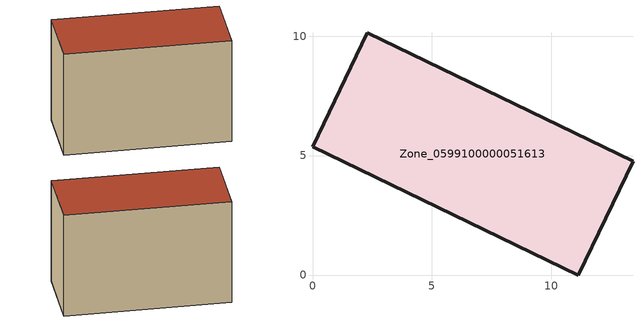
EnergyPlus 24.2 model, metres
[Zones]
Zone_0599100000051613
 floor ground (C_G): 0,5.36 2.3,10.13 13.42,4.76 11.12,0 z4.49
 wall outside (C_F): 2.3,10.13 0,5.36 11.12,0 13.42,4.76 2.3,10.13 z4.49:12.81
 roof outside (C_R): 11.12,0 13.42,4.76 2.3,10.13 0,5.36 z12.81
[BUILDING]
Pand.0599100000051613: North Axis=0; Terrain=City; Loads Convergence Tolerance Value=0.04; Temperature Convergence Tolerance Value=0.4; Solar Distribution=FullExterior; Maximum Number of Warmup Days=25; Minimum Number of Warmup Days=1
[Site:Location]
Rotterdam.The.Hague.AP_ZH_NLD Design_Conditions: Latitude=51.96; Longitude=4.45; Time Zone=1; Elevation=-4.5
[SITE:GROUNDTEMPERATURE:BUILDINGSURFACE]
18, 18, 18, 18, 18, 18, 18, 18, 18, 18, 18, 18
[MATERIAL] Thermal Absorptance=0.9; Solar Absorptance=0.7; Visible Absorptance=0.7
Name | Roughness | Thickness | Conductivity | Density | Specific Heat
G.TI.1992-2005 | MediumSmooth | 0.15 | 0.06 | 540 | 1210
F.TI.1992-2005 | Rough | 0.3 | 0.12 | 1920 | 840
R.TI.1992-2005 | MediumRough | 0.2 | 0.08 | 1500 | 1000
[CONSTRUCTION]
C_G: G.TI.1992-2005
C_F: F.TI.1992-2005
C_R: R.TI.1992-2005
[ZONE]
Zone_0599100000051613: Type=1; Multiplier=1; Ceiling Height=Autocalculate; Volume=Autocalculate; Floor Area=autocalculate; Part of Total Floor Area=Yes
[ZONEINFILTRATION:DESIGNFLOWRATE]
Infil_Zone_0599100000051613: Zone or ZoneList or Space or SpaceList=Zone_0599100000051613; Schedule=AlwaysOn; Design Flow Rate Calculation Method=Flow/Area; Flow Rate per Floor Area=0.0015; Constant Term Coefficient=1; Temperature Term Coefficient=0; Velocity Term Coefficient=0; Velocity Squared Term Coefficient=0
[HVACTEMPLATE:ZONE:IDEALLOADSAIRSYSTEM]
Zone_0599100000051613: Maximum Heating Supply Air Temperature=50; Minimum Cooling Supply Air Temperature=13; Maximum Heating Supply Air Humidity Ratio=0.0156; Minimum Cooling Supply Air Humidity Ratio=0.0077; Heating Limit=NoLimit; Cooling Limit=NoLimit; Dehumidification Control Type=ConstantSensibleHeatRatio; Cooling Sensible Heat Ratio=0.7; Dehumidification Setpoint=60; Humidification Control Type=None; Humidification Setpoint=30; Outdoor Air Method=None; Outdoor Air Flow Rate per Person=0.00944; Outdoor Air Flow Rate per Zone Floor Area=0; Outdoor Air Flow Rate per Zone=0; Demand Controlled Ventilation Type=None; Outdoor Air Economizer Type=NoEconomizer; Heat Recovery Type=None; Sensible Heat Recovery Effectiveness=0.7; Latent Heat Recovery Effectiveness=0.65
[ZONECONTROL:THERMOSTAT]
ThermostatControl_Zone_0599100000051613: Zone or ZoneList=Zone_0599100000051613; Control Type Schedule=DualSetpointControlType; Control 1=Thermostat_Zone_0599100000051613; Temperature Difference Between Cutout And Setpoint=0
[THERMOSTATSETPOINT:DUALSETPOINT]
Thermostat_Zone_0599100000051613: Heating Setpoint Temperature Schedule=HeatingSetpoint_Zone_0599100000051613; Cooling Setpoint Temperature Schedule=CoolingSetpoint_Zone_0599100000051613
[SCHEDULE:COMPACT]
HeatingSetpoint_Zone_0599100000051613: Through: 12/31, For: AllDays, Until: 24:00, 21
CoolingSetpoint_Zone_0599100000051613: Through: 12/31, For: AllDays, Until: 24:00, 24
DualSetpointControlType: Through: 12/31, For: AllDays, Until: 24:00, 4
AlwaysOn: Through: 12/31, For: AllDays, Until: 24:00, 1
